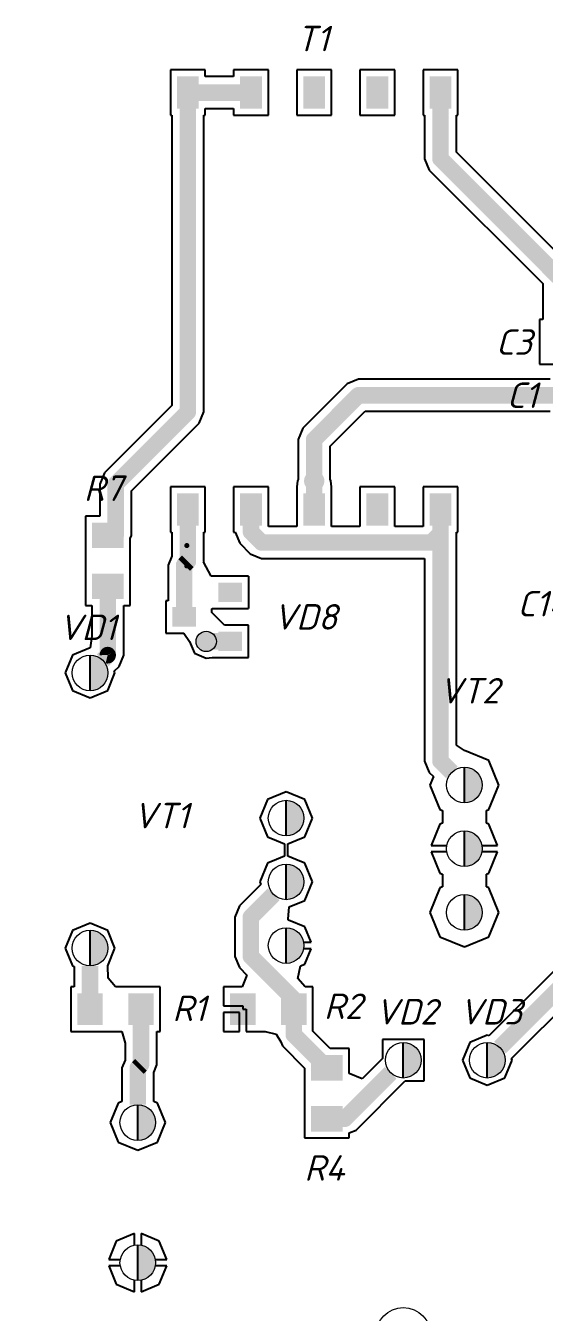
# Model space of a CAD drawing. Header units: millimetres. Extents: x -963 to 6509, y -1367 to 453.
# Drawn here: x 782.1 to 802.4, y 139.1 to 189.6 of the extents above; entities that cross this region are included whole.
import ezdxf

# ---------------------------------------------------------------- set-up
doc = ezdxf.new("R2010")
doc.units = ezdxf.units.MM
doc.header["$LTSCALE"] = 0.5
doc.layers.get('0').update_dxf_attribs({"lineweight": 60})
doc.layers.get('Defpoints').update_dxf_attribs({"color": 5})
doc.layers.add('2-штриховка', color=7, linetype='Continuous', true_color=0x00c7c7)
doc.layers.add('4-текст', color=7, linetype='Continuous', true_color=0x00ad00)
for name, color, linetype in [('3-размеры', 6, 'Continuous'), ('TopLayer', 1, 'Continuous'), ('TopOverlay', 2, 'Continuous'), ('TopPaste', 8, 'Continuous')]:
    doc.layers.add(name, color=color, linetype=linetype)
doc.layers.add('Для ПП', color=30, linetype='Continuous', lineweight=20)
doc.styles.get("Standard").update_dxf_attribs({"font": 'isocpeui.ttf', "width": 0.9})
doc.dimstyles.new('Standart', dxfattribs={"dimtxt": 5, "dimasz": 5, "dimexe": 2, "dimexo": 0, "dimgap": 1, "dimtad": 1, "dimtoh": 1, "dimdec": 1, "dimtxsty": 'Standard', "dimcen": 2.5, "dimadec": 0, "dimazin": 0, "dimtfac": 1, "dimtdec": 1, "dimtmove": 0, "dimatfit": 3, "dimldrblk": 'DOTSMALL', "dimfxl": 1, "dimarcsym": 0})

# ---------------------------------------------------------------- blocks, each defined once
blk = doc.blocks.new('*D148')
at = {"layer": '3-размеры', "color": 0, "lineweight": -2, "transparency": 16777216}
for p, q in [((771.79497922706, 153.38757458), (771.79497922706, 117.3209780523684)), ((833.0574017870601, 133.9876083000002), (833.0574017870601, 117.3209780523684)), ((773.79497922706, 119.3209780523684), (831.0574017870601, 119.3209780523684))]:
    blk.add_line(p, q, dxfattribs=at)
at = {"layer": '3-размеры', "color": 0, "transparency": 16777216}
for points in [[(773.79497922706, 119.6543113857018), (773.79497922706, 118.9876447190351), (771.79497922706, 119.3209780523684)], [(831.0574017870601, 119.6543113857018), (831.0574017870601, 118.9876447190351), (833.0574017870601, 119.3209780523684)]]:
    blk.add_solid(points, dxfattribs=at)
at = {"layer": 'Defpoints', "color": 0, "transparency": 16777216}
for p in [(771.79497922706, 153.38757458), (833.0574017870601, 133.9876083000002), (833.0574017870601, 119.3209780523684)]:
    blk.add_point(p, dxfattribs=at)
at = {"layer": '3-размеры', "color": 0, "transparency": 16777216, "insert": (801.9080001862814, 121.5209780523684), "char_height": 2, "attachment_point": 5}
blk.add_mtext('61,3', dxfattribs=at)
blk = doc.blocks.new('_DotSmall')
at = {"color": 0, "linetype": 'ByBlock', "const_width": 0.5}
blk.add_lwpolyline([(-0.0625, 0, 1), (0.0625, 0, 1)], format="xyb", close=True, dxfattribs=at)

msp = doc.modelspace()

# ---------------------------------------------------------------- hatches: boundary and pattern name
at = {"layer": '2-штриховка'}
h = msp.add_hatch(color=256, dxfattribs=at)
h.dxf.hatch_style = 1
h.paths.add_polyline_path([(792.9975776270601, 171.72200578, 1), (793.79757762706, 171.72200578, 1)])
h = msp.add_hatch(color=256, dxfattribs=at)
h.dxf.hatch_style = 1
h.paths.add_polyline_path([(788.7557774683899, 165.4228057316311, 1), (789.5557774683898, 165.4228057316311, 1)])
h = msp.add_hatch(color=256, dxfattribs=at)
h.dxf.hatch_style = 1
h.paths.add_polyline_path([(784.595004253983, 164.8876037306851), (784.595004253983, 163.4876037306851, 0.4142135623730951), (785.295004253983, 164.1876037306851, 0.4142135623730951)])
h = msp.add_hatch(color=256, dxfattribs=at)
h.dxf.hatch_style = 1
h.paths.add_polyline_path([(799.2950004270601, 160.48756178), (799.2950004270601, 159.08756178, 0.4142135623730951), (799.9950004270602, 159.78756178, 0.4142135623730951)])
h = msp.add_hatch(color=256, dxfattribs=at)
h.dxf.hatch_style = 1
h.paths.add_polyline_path([(792.2949636270602, 159.18753898), (792.2949636270602, 157.78753898, 0.4142135623730951), (792.9949636270602, 158.48753898, 0.4142135623730951)])
h = msp.add_hatch(color=256, dxfattribs=at)
h.dxf.hatch_style = 1
h.paths.add_polyline_path([(799.2950004270601, 157.98759218), (799.2950004270601, 156.58759218, 0.4142135623730951), (799.9950004270602, 157.28759218, 0.4142135623730951)])
h = msp.add_hatch(color=256, dxfattribs=at)
h.dxf.hatch_style = 1
h.paths.add_polyline_path([(792.2949636270602, 156.68756938), (792.2949636270602, 155.28756938, 0.4142135623730951), (792.9949636270602, 155.98756938, 0.4142135623730951)])
h = msp.add_hatch(color=256, dxfattribs=at)
h.dxf.hatch_style = 1
h.paths.add_polyline_path([(799.2950004270601, 155.48757178), (799.2950004270601, 154.08757178, 0.4142135623730951), (799.9950004270602, 154.78757178, 0.4142135623730951)])
h = msp.add_hatch(color=256, dxfattribs=at)
h.dxf.hatch_style = 1
h.paths.add_polyline_path([(784.5950044270601, 154.08757458), (784.5950044270601, 152.68757458, 0.4142135623730951), (785.2950044270601, 153.38757458, 0.4142135623730951)])
h = msp.add_hatch(color=256, dxfattribs=at)
h.dxf.hatch_style = 1
h.paths.add_polyline_path([(792.2949636270602, 154.18754898), (792.2949636270602, 152.78754898, 0.4142135623730951), (792.9949636270602, 153.48754898, 0.4142135623730951)])
h = msp.add_hatch(color=256, dxfattribs=at)
h.dxf.hatch_style = 1
h.paths.add_polyline_path([(796.8950052270601, 149.6875833800001), (796.8950052270601, 148.2875833800001, 0.4142135623730951), (797.5950052270601, 148.9875833800001, 0.4142135623730951)])
h = msp.add_hatch(color=256, dxfattribs=at)
h.dxf.hatch_style = 1
h.paths.add_polyline_path([(800.19497322706, 149.68758338), (800.19497322706, 148.28758338, 0.4142135623730951), (800.8949732270601, 148.98758338, 0.4142135623730951)])
h = msp.add_hatch(color=256, dxfattribs=at)
h.dxf.hatch_style = 1
h.paths.add_polyline_path([(786.4699816270601, 147.23760098), (786.4699816270601, 145.83760098, 0.4142135623730951), (787.1699816270601, 146.53760098, 0.4142135623730951)])
h = msp.add_hatch(color=256, dxfattribs=at)
h.dxf.hatch_style = 1
h.paths.add_polyline_path([(786.4699816270601, 141.73758658), (786.4699816270601, 140.33758658, 0.4142135623730951), (787.1699816270601, 141.03758658, 0.4142135623730951)])

# ---------------------------------------------------------------- linework, layer by layer
at = {"layer": '4-текст'}
for p, q in [((784.595004253983, 163.4876037306851), (784.595004253983, 164.8876037306851)), ((799.2950004270601, 159.08756178), (799.2950004270601, 160.48756178)), ((792.2949636270602, 157.78753898), (792.2949636270602, 159.18753898)), ((799.2950004270601, 156.58759218), (799.2950004270601, 157.98759218)), ((792.2949636270602, 155.28756938), (792.2949636270602, 156.68756938)), ((799.2950004270601, 154.08757178), (799.2950004270601, 155.48757178)), ((784.5950044270601, 152.68757458), (784.5950044270601, 154.08757458)), ((792.2949636270602, 152.78754898), (792.2949636270602, 154.18754898)), ((796.8950052270601, 148.2875833800001), (796.8950052270601, 149.6875833800001)), ((800.19497322706, 148.28758338), (800.19497322706, 149.68758338)), ((786.4699816270601, 145.83760098), (786.4699816270601, 147.23760098)), ((786.4699816270601, 140.33758658), (786.4699816270601, 141.73758658))]:
    msp.add_line(p, q, dxfattribs=at)
at = {"layer": 'TopLayer'}
for p, q in [((789.1189755670601, 187.85659378), (787.7509772870601, 187.85659378)), ((787.7509772870601, 187.85659378), (787.7509772870601, 186.07859378)), ((789.1189755670601, 187.59430068), (789.1189755670601, 187.85659378)), ((791.5989807670601, 187.85659378), (790.2309824870601, 187.85659378)), ((790.2309824870601, 187.85659378), (790.2309824870601, 187.59430068)), ((791.5989807670601, 186.07859378), (791.5989807670601, 187.85659378)), ((794.0789859670601, 187.85659378), (792.7109876870601, 187.85659378)), ((792.7109876870601, 187.85659378), (792.7109876870601, 186.07859378)), ((794.0789859670601, 186.07859378), (794.0789859670601, 187.85659378)), ((796.5589911670601, 187.85659378), (795.1909928870601, 187.85659378)), ((795.1909928870601, 187.85659378), (795.1909928870601, 186.07859378)), ((796.5589911670601, 186.07859378), (796.5589911670601, 187.85659378)), ((799.0389963670601, 187.85659378), (797.6709980870602, 187.85659378)), ((797.6709980870602, 187.85659378), (797.6709980870602, 186.07859378)), ((799.0389963670601, 186.07859378), (799.0389963670601, 187.85659378)), ((790.2309824870601, 187.59430068), (789.1189755670601, 187.59430068)), ((789.1189755670601, 186.07859378), (789.1189755670601, 186.34088688)), ((789.1189755670601, 186.34088688), (790.2309824870601, 186.34088688)), ((790.2309824870601, 186.34088688), (790.2309824870601, 186.07859378)), ((787.7509772870601, 186.07859378), (787.8082695270601, 186.07859378)), ((787.8082695270601, 186.07859378), (787.8082695270601, 174.68979512)), ((789.0616833270601, 174.43020458), (789.0616833270601, 186.07859378)), ((789.0616833270601, 186.07859378), (789.1189755670601, 186.07859378)), ((790.2309824870601, 186.07859378), (791.5989807670601, 186.07859378)), ((792.7109876870601, 186.07859378), (794.0789859670601, 186.07859378)), ((795.1909928870601, 186.07859378), (796.5589911670601, 186.07859378)), ((797.6709980870602, 186.07859378), (797.7282903270601, 186.07859378)), ((797.7282903270601, 186.07859378), (797.7282903270601, 184.37120578)), ((798.9817041270601, 184.63079632), (798.9817041270601, 186.07859378)), ((798.9817041270601, 186.07859378), (799.0389963670601, 186.07859378)), ((797.7282903270601, 184.37120578), (797.9118485070601, 183.92805706)), ((803.4381163470601, 180.1743841), (798.9817041270601, 184.63079632)), ((797.9118485070601, 183.92805706), (802.3682607270601, 179.47164484)), ((802.3682607270601, 179.47164484), (802.3682607270601, 178.0665778)), ((802.3682607270601, 178.0665778), (802.2409686270602, 178.0665778)), ((802.2409686270602, 178.0665778), (802.2409686270602, 176.30857776)), ((802.2409686270602, 176.30857776), (803.7409630870601, 176.30857776)), ((794.6918397070601, 175.5307561), (792.9518381070601, 173.7907545)), ((795.1349884270602, 175.71431428), (794.6918397070601, 175.5307561)), ((802.6584684270601, 175.71431428), (795.1349884270602, 175.71431428)), ((787.8082695270601, 174.68979512), (785.1566289070602, 172.0381545)), ((788.8781251470601, 173.98705586), (789.0616833270601, 174.43020458)), ((794.0216937270601, 173.08801524), (795.39457896706, 174.46090048)), ((795.39457896706, 174.46090048), (802.6584684270601, 174.46090048)), ((786.2264845270602, 171.33541524), (788.8781251470601, 173.98705586)), ((792.9518381070601, 173.7907545), (792.7682799270601, 173.34760578)), ((792.7682799270601, 173.34760578), (792.7682799270601, 171.78107094)), ((794.0216937270601, 171.79358044), (794.0216937270601, 173.08801524)), ((785.1566289070602, 172.0381545), (784.9730707270602, 171.59500578)), ((792.7438095670601, 171.72200832), (792.7109800670602, 171.4966011)), ((792.7682799270601, 171.78107094), (792.7438095670601, 171.72200832)), ((794.0513456870601, 171.72200832), (794.0216937270601, 171.79358044)), ((794.0789935870602, 171.4966011), (794.0513456870601, 171.72200832)), ((784.9730707270602, 171.59500578), (784.9730707270602, 170.34159198)), ((786.2264845270602, 169.58759298), (786.2264845270602, 171.33541524)), ((789.1189755670601, 171.49660618), (787.7509772870601, 171.49660618)), ((787.7509772870601, 171.49660618), (787.7509772870601, 169.71860618)), ((789.1189755670601, 169.71860618), (789.1189755670601, 171.49660618)), ((791.5989807670601, 171.49660618), (790.2309824870601, 171.49660618)), ((790.2309824870601, 171.49660618), (790.2309824870601, 169.71860618)), ((791.5989807670601, 169.93571268), (791.5989807670601, 171.49660618)), ((792.7109800670602, 171.4966011), (792.7109876870601, 171.4966011)), ((792.7109876870601, 171.4966011), (792.7109876870601, 169.93571268)), ((794.0789859670601, 169.93571268), (794.0789859670601, 171.4966011)), ((794.0789859670601, 171.4966011), (794.0789935870602, 171.4966011)), ((796.5589911670601, 171.49660618), (795.1909928870601, 171.49660618)), ((795.1909928870601, 171.49660618), (795.1909928870601, 169.93571268)), ((796.5589911670601, 169.93571268), (796.5589911670601, 171.49660618)), ((799.0389963670601, 171.49660618), (797.6709980870602, 171.49660618)), ((797.6709980870602, 171.49660618), (797.6709980870602, 169.93571268)), ((799.0389963670601, 169.71860618), (799.0389963670601, 171.49660618)), ((784.9730707270602, 170.34159198), (784.4159776070601, 170.34159198)), ((784.4159776070601, 170.34159198), (784.4159776070601, 168.84159752)), ((787.7509772870601, 169.71860618), (787.8082695270601, 169.71860618)), ((787.8082695270601, 169.71860618), (787.8082695270601, 168.77370586)), ((789.0616833270601, 168.56651298), (789.0616833270601, 169.71860618)), ((789.0616833270601, 169.71860618), (789.1189755670601, 169.71860618)), ((790.2309824870601, 169.71860618), (790.2894736070601, 169.71860618)), ((790.2894736070601, 169.71860618), (790.4718329070602, 169.27835306)), ((792.7109876870601, 169.93571268), (791.5989807670601, 169.93571268)), ((795.1909928870601, 169.93571268), (794.0789859670601, 169.93571268)), ((797.6709980870602, 169.93571268), (796.5589911670601, 169.93571268)), ((798.9817041270601, 169.66902538), (798.9817041270601, 169.71860618)), ((798.9817041270601, 169.71860618), (799.0389963670601, 169.71860618)), ((786.1739776470602, 169.4608292), (786.2264845270602, 169.58759298)), ((786.1739776470602, 168.84159752), (786.1739776470602, 169.4608292)), ((790.4718329070602, 169.27835306), (790.8843289070602, 168.86585706)), ((798.9817041270601, 161.35422108), (798.9817041270601, 169.66902538)), ((784.4159776070601, 168.84159752), (784.4159750670601, 168.83359398)), ((784.4159750670601, 168.83359398), (784.4159750670601, 168.34159598)), ((786.1739801870601, 168.83359398), (786.1739776470602, 168.84159752)), ((786.1739801870601, 168.34159598), (786.1739801870601, 168.83359398)), ((787.8082695270601, 168.77370586), (787.6617623270602, 168.42000578)), ((790.8843289070602, 168.86585706), (791.3274776270601, 168.68229888)), ((791.3274776270601, 168.68229888), (797.7282903270601, 168.68229888)), ((797.7282903270601, 168.68229888), (797.7282903270601, 160.72756498)), ((784.4159750670601, 168.34159598), (784.4159776070601, 168.33359244)), ((784.4159776070601, 168.33359244), (784.4159776070601, 166.83359798)), ((786.1739776470602, 168.33359244), (786.1739801870601, 168.34159598)), ((786.1739776470602, 166.83359798), (786.1739776470602, 168.33359244)), ((787.6617623270602, 168.42000578), (787.6617623270602, 167.0235976)), ((789.0520745070602, 168.54331516), (789.0616833270601, 168.56651298)), ((789.3454089470602, 167.98976534), (789.0520745070602, 168.54331516)), ((789.3839712270601, 167.98356774), (789.3454089470602, 167.98976534)), ((789.4151776670601, 167.9835652), (789.3839712270601, 167.98356774)), ((790.8189696270601, 167.9835652), (789.4151776670601, 167.9835652)), ((790.8189696270601, 167.9835652), (790.8189696270601, 166.71156876)), ((784.4159776070601, 166.83359798), (784.6682707270601, 166.83359798)), ((784.6682707270601, 166.83359798), (784.6682707270601, 165.62802508)), ((785.9216845270602, 164.88757698), (785.9216845270602, 166.83359798)), ((785.9216845270602, 166.83359798), (786.1739776470602, 166.83359798)), ((787.6617623270602, 167.0235976), (787.5709700270601, 167.0235976)), ((787.5709700270601, 167.0235976), (787.5709700270601, 165.75160116)), ((789.3749034270601, 166.70449994), (789.3839712270601, 166.71156622)), ((789.3749034270601, 166.55982408), (789.3749034270601, 166.70449994)), ((789.3839712270601, 166.71156622), (789.5059699670602, 166.71156876)), ((789.5059699670602, 166.71156876), (790.8189696270601, 166.71156876)), ((789.8719763470601, 166.0635792), (789.3749034270601, 166.55982408)), ((787.5709700270601, 165.75160116), (788.2823198870601, 165.75160116)), ((788.2823198870601, 165.75160116), (788.5020146470602, 165.42280324)), ((790.8189696270601, 166.0635792), (789.8719763470601, 166.0635792)), ((790.8189696270601, 164.79158276), (790.8189696270601, 166.0635792)), ((784.5950018870601, 165.16608544), (783.9031135070601, 164.8794947)), ((784.6682707270601, 165.62802508), (784.5950018870601, 165.16608544)), ((788.5020146470602, 165.42280324), (788.6934976270601, 164.96052578)), ((783.9031135070601, 164.8794947), (783.6165227670601, 164.18760378)), ((785.7381263470601, 164.44442826), (785.9216845270602, 164.88757698)), ((788.6934976270601, 164.96052578), (789.1557776270602, 164.76904026)), ((789.1557776270602, 164.76904026), (789.3839737670602, 164.79157768)), ((789.3839737670602, 164.79157768), (789.3839763070602, 164.79158276)), ((789.3839763070602, 164.79158276), (790.8189696270601, 164.79158276)), ((783.6165227670601, 164.18760378), (783.9031135070601, 163.49571286)), ((785.2868953470601, 163.49571286), (785.5734860870601, 164.18760378)), ((785.5464858870602, 164.2527878), (785.7381263470601, 164.44442826)), ((785.5734860870601, 164.18760378), (785.5464858870602, 164.2527878)), ((783.9031135070601, 163.49571286), (784.5950044270602, 163.20912212)), ((784.5950044270602, 163.20912212), (785.2868953470601, 163.49571286)), ((799.2950029670601, 161.1448819), (798.9817041270601, 161.35422108)), ((800.2547699070601, 160.74733126), (799.2950029670601, 161.1448819)), ((797.7282903270601, 160.72756498), (797.9118485070601, 160.28441626)), ((800.6523205470602, 159.78756178), (800.2547699070601, 160.74733126)), ((797.9118485070601, 160.28441626), (798.0756404070602, 160.12062436)), ((798.0756404070602, 160.12062436), (797.9376803070601, 159.78756178)), ((797.9376803070601, 159.78756178), (798.3352309470602, 158.8277923)), ((800.2547699070601, 158.8277923), (800.6523205470602, 159.78756178)), ((791.5648050670601, 159.21774834), (791.2623621870601, 158.48758978)), ((792.2949636270602, 159.52019122), (791.5648050670601, 159.21774834)), ((793.0251221870601, 159.21774834), (792.2949636270602, 159.52019122)), ((793.3275650670602, 158.48758978), (793.0251221870601, 159.21774834)), ((798.3352309470602, 158.8277923), (798.4323199070601, 158.78757648)), ((798.4323199070601, 158.78757648), (798.4323199070601, 158.28757748)), ((800.1576809470602, 158.78757648), (800.2547699070601, 158.8277923)), ((800.1576809470602, 158.28757748), (800.1576809470602, 158.78757648)), ((791.2623621870601, 158.48758978), (791.5648050670601, 157.75743122)), ((793.0251221870601, 157.75743122), (793.3275650670602, 158.48758978)), ((798.3352309470602, 158.24736166), (797.9902862470601, 157.41459472)), ((798.4323199070601, 158.28757748), (798.3352309470602, 158.24736166)), ((800.2547699070601, 158.24736166), (800.1576809470602, 158.28757748)), ((800.5997146070602, 157.41459472), (800.2547699070601, 158.24736166)), ((791.5648050670601, 157.75743122), (791.9144843270601, 157.61258772)), ((791.9144843270601, 157.61258772), (792.2294824270601, 157.48210792)), ((792.3604448270602, 157.48210792), (792.6754378470602, 157.61258772)), ((792.6754378470602, 157.61258772), (793.0251221870601, 157.75743122)), ((792.2294824270601, 157.48210792), (792.2294824270601, 156.99305124)), ((792.3604448270602, 156.99305124), (792.3604448270602, 157.48210792)), ((798.6066170708162, 157.16059472), (797.9902837070601, 157.16059472)), ((797.9902837070601, 157.16059472), (798.3352309470602, 156.3278227)), ((797.9902862470601, 157.41459472), (798.6066180080272, 157.41459472)), ((799.983382846093, 157.41459472), (800.5997146070602, 157.41459472)), ((800.5997171470601, 157.16059472), (799.983383783304, 157.16059472)), ((800.2547699070601, 156.3278227), (800.5997171470601, 157.16059472)), ((791.5648050670601, 156.71772794), (791.2623621870601, 155.98756938)), ((791.9144894070602, 156.86257144), (791.5648050670601, 156.71772794)), ((792.2294824270601, 156.99305124), (791.9144894070602, 156.86257144)), ((792.6754429270601, 156.86257144), (792.3604448270602, 156.99305124)), ((793.0251221870601, 156.71772794), (792.6754429270601, 156.86257144)), ((793.3275650670602, 155.98756938), (793.0251221870601, 156.71772794)), ((798.3352309470602, 156.3278227), (798.4323808670601, 156.28758148)), ((798.4323808670601, 156.28758148), (798.4323808670601, 155.78758248)), ((800.1576199870601, 156.28758148), (800.2547699070601, 156.3278227)), ((800.1576199870601, 155.78758248), (800.1576199870601, 156.28758148)), ((791.3052145270601, 155.88411772), (790.4652289070601, 155.0441321)), ((791.2623621870601, 155.98756938), (791.3052145270601, 155.88411772)), ((793.0251221870601, 155.25741082), (793.3275650670602, 155.98756938)), ((798.3352309470602, 155.74734126), (797.9376803070601, 154.78757178)), ((798.4323808670601, 155.78758248), (798.3352309470602, 155.74734126)), ((800.2547699070601, 155.74734126), (800.1576199870601, 155.78758248)), ((800.6523205470602, 154.78757178), (800.2547699070601, 155.74734126)), ((790.4652289070601, 155.0441321), (790.2816707270601, 154.60098338)), ((792.4077853470601, 155.0017014), (793.0251221870601, 155.25741082)), ((790.2816707270601, 154.60098338), (790.2816707270601, 153.06321658)), ((792.3686744270601, 154.52020122), (792.4077853470601, 155.0017014)), ((797.9376803070601, 154.78757178), (798.3352309470602, 153.8278023)), ((800.2547699070601, 153.8278023), (800.6523205470602, 154.78757178)), ((783.9031135070601, 154.0794655), (783.6165227670601, 153.38757458)), ((784.5950044270602, 154.36605624), (783.9031135070601, 154.0794655)), ((785.2868953470601, 154.0794655), (784.5950044270602, 154.36605624)), ((785.5734860870601, 153.38757458), (785.2868953470601, 154.0794655)), ((792.3840846070601, 154.48328486), (792.3686744270601, 154.52020122)), ((793.0251221870601, 154.21775834), (792.3840846070601, 154.48328486)), ((793.2749540470601, 153.61461248), (793.0251221870601, 154.21775834)), ((792.9833347965376, 153.61461248), (793.2749540470601, 153.61461248)), ((798.3352309470602, 153.8278023), (799.2950004270601, 153.43025166)), ((799.2950004270601, 153.43025166), (800.2547699070601, 153.8278023)), ((783.6165227670601, 153.38757458), (783.9031135070601, 152.69568366)), ((785.2868953470601, 152.6956862), (785.5734860870601, 153.38757458)), ((790.2816707270601, 153.06321658), (790.4652289070601, 152.62006786)), ((793.2749642070602, 153.36061248), (792.9833582268121, 153.36061248)), ((793.0251221870601, 152.75744122), (793.2749642070602, 153.36061248)), ((783.9031135070601, 152.69568366), (783.9682975270601, 152.66868346)), ((783.9682975270601, 152.66868346), (783.9682975270601, 152.1641277)), ((785.3119549870602, 152.20674382), (785.2868953470601, 152.6956862)), ((790.4652289070601, 152.62006786), (790.7567777270601, 152.32851904)), ((792.7507259870602, 152.19687338), (792.8572789870601, 152.68791888)), ((792.8572789870601, 152.68791888), (793.0251221870601, 152.75744122)), ((802.9518181070601, 152.6307257), (800.2601572470602, 149.93906484)), ((783.9682975270601, 152.1641277), (783.9682467270601, 152.16400578)), ((783.9682467270601, 152.16400578), (783.9682467270601, 151.8665794)), ((785.5984923870601, 151.86658194), (785.3119549870602, 152.20674382)), ((790.7567777270601, 152.32851904), (790.56543444706, 151.8665794)), ((793.0433568470602, 151.8665794), (792.7507259870602, 152.19687338)), ((783.9682467270601, 151.8665794), (783.8409546270601, 151.8665794)), ((783.8409546270601, 151.8665794), (783.8409546270601, 150.10857936)), ((785.8410014270602, 151.86658194), (785.5984923870601, 151.86658194)), ((785.8489541670601, 151.8665794), (785.8410014270602, 151.86658194)), ((787.3489994270601, 151.8665794), (785.8489541670601, 151.8665794)), ((787.3489994270601, 150.10857936), (787.3489994270601, 151.8665794)), ((790.56543444706, 151.8665794), (789.8409934270601, 151.8665794)), ((789.8409934270601, 151.8665794), (789.8409934270601, 151.11457938)), ((793.3489874270601, 151.8665794), (793.0433568470602, 151.8665794)), ((793.3489874270601, 150.11987982), (793.3489874270601, 151.8665794)), ((801.1464546870601, 149.0527674), (803.6545573670602, 151.56087008)), ((789.8409934270601, 151.11457938), (790.5949924270601, 151.11457938)), ((790.5949924270601, 151.11457938), (790.5949924270601, 150.98757938)), ((790.4679924270602, 150.86057938), (789.8409934270601, 150.86057938)), ((789.8409934270601, 150.86057938), (789.8409934270601, 150.10857936)), ((790.4679924270602, 150.10857936), (790.4679924270602, 150.86057938)), ((790.5949924270601, 150.98757938), (790.7219924270602, 150.98757938)), ((790.7219924270602, 150.98757938), (790.7219924270602, 150.10857936)), ((783.8409546270601, 150.10857936), (785.3409998870601, 150.10857936)), ((785.3409998870601, 150.10857936), (785.3489526270602, 150.10857682)), ((785.3489526270602, 150.10857682), (785.8409988870601, 150.10857682)), ((785.8409988870601, 150.10857682), (785.9682935270602, 149.65799098)), ((787.2217073270601, 148.80922458), (787.2217073270601, 150.10857936)), ((787.2217073270601, 150.10857936), (787.3489994270601, 150.10857936)), ((789.8409934270601, 150.10857936), (790.4679924270602, 150.10857936)), ((790.7219924270602, 150.10857936), (791.3489888870602, 150.10857936)), ((791.3489888870602, 150.10857936), (791.3489888870602, 150.10857428)), ((791.3489888870602, 150.10857428), (791.4682901470601, 150.10857428)), ((791.4682901470601, 150.10857428), (791.9052107870601, 150.0028417)), ((791.9052107870601, 150.0028417), (792.0836381670601, 149.70908562)), ((794.0272588670601, 149.44160838), (793.3489874270601, 150.11987982)), ((785.9682935270602, 149.65799098), (785.9682935270602, 148.9860289)), ((792.0836381670601, 149.70908562), (792.1518397070602, 149.54443266)), ((792.1518397070602, 149.54443266), (793.0159604070601, 148.68031196)), ((797.7090041070602, 149.80158226), (796.0810063470601, 149.80158226)), ((796.0810063470601, 149.80158226), (796.0810063470601, 149.05988194)), ((797.7090041070602, 148.1735845), (797.7090041070602, 149.80158226)), ((799.5030823070601, 149.6794743), (799.2164915670602, 148.98758338)), ((800.1949732270601, 149.96606504), (799.5030823070601, 149.6794743)), ((800.2601572470602, 149.93906484), (800.1949732270601, 149.96606504)), ((785.9682935270602, 148.9860289), (785.8432747270601, 148.68420578)), ((794.7739604470602, 149.44160838), (794.0272588670601, 149.44160838)), ((794.7739604470602, 148.4599441), (794.7739604470602, 149.44160838)), ((796.0810063470601, 149.05988194), (795.2739594470601, 148.25283504)), ((799.2164915670602, 148.98758338), (799.5030823070601, 148.29569246)), ((800.8868641470601, 148.29569246), (801.1734548870601, 148.98758338)), ((801.1734548870601, 148.98758338), (801.1464546870601, 149.0527674)), ((785.8432747270601, 148.68420578), (785.8432747270601, 147.36473166)), ((787.0966885270601, 148.50740146), (787.2217073270601, 148.80922458)), ((787.0966885270601, 147.36473166), (787.0966885270601, 148.50740146)), ((793.0159604070601, 148.68031196), (793.0159604070601, 147.94156312)), ((795.2739594470601, 148.25283504), (794.7739604470602, 148.4599441)), ((795.0381331470602, 146.24441386), (796.9673037870601, 148.1735845)), ((796.9673037870601, 148.1735845), (797.7090041070602, 148.1735845)), ((799.5030823070601, 148.29569246), (800.1949732270601, 148.00910172)), ((800.1949732270601, 148.00910172), (800.8868641470601, 148.29569246)), ((793.0159604070601, 147.94156312), (793.0159578670601, 147.93361038)), ((793.0159578670601, 147.93361038), (793.0159578670601, 147.44156158)), ((785.7015528870601, 147.30602972), (785.3832604070601, 146.53760098)), ((785.8432747270601, 147.36473166), (785.7015528870601, 147.30602972)), ((787.23841036706, 147.30602972), (787.0966885270601, 147.36473166)), ((787.5567028470601, 146.53760098), (787.23841036706, 147.30602972)), ((793.0159578670601, 147.44156158), (793.0159604070601, 147.43360884)), ((793.0159604070601, 147.43360884), (793.0159604070601, 145.93356358)), ((785.3832604070601, 146.53760098), (785.7015528870601, 145.76917224)), ((787.23841036706, 145.76917224), (787.5567028470601, 146.53760098)), ((794.7739604470602, 146.13499066), (795.0381331470602, 146.24441386)), ((794.7739604470602, 145.93356358), (794.7739604470602, 146.13499066)), ((785.7015528870601, 145.76917224), (786.4699816270601, 145.45087976)), ((786.4699816270601, 145.45087976), (787.23841036706, 145.76917224)), ((793.0159604070601, 145.93356358), (794.7739604470602, 145.93356358)), ((786.34298670706, 142.17994142), (785.62501760706, 141.8825506)), ((786.34298670706, 141.7259704048348), (786.3429663870601, 142.07169678)), ((786.34298670706, 141.7259704048348), (786.34298670706, 142.17994142)), ((786.59696638706, 142.07170948), (786.59696638706, 141.7259722791017)), ((787.3149456470601, 141.8825506), (786.5969867070601, 142.17993888)), ((786.5969867070601, 142.17993888), (786.5969867070601, 141.7259685304128)), ((785.62501760706, 141.8825506), (785.3276318670601, 141.16459674)), ((787.6123313870601, 141.16459674), (787.3149456470601, 141.8825506)), ((785.7815968650724, 140.91059674), (785.32762424706, 140.91059674)), ((785.32762424706, 140.91059674), (785.62501760706, 140.19262256)), ((785.3276318670601, 141.16459674), (785.7816006139163, 141.16459674)), ((785.7815968650724, 140.91059674), (785.43586126706, 140.91059674)), ((785.43586888706, 141.16459674), (785.7816006139163, 141.16459674)), ((787.1583626402038, 141.16459674), (787.50409436706, 141.16459674)), ((787.1583626402038, 141.16459674), (787.6123313870601, 141.16459674)), ((787.50410198706, 140.91059674), (787.1583663890477, 140.91059674)), ((787.6123390070601, 140.91059674), (787.1583663890477, 140.91059674)), ((787.3149456470601, 140.19262256), (787.6123390070601, 140.91059674)), ((785.62501760706, 140.19262256), (786.34298670706, 139.89523174)), ((786.3429663870601, 140.00347638), (786.34298670706, 140.3492027551652)), ((786.34298670706, 139.89523174), (786.34298670706, 140.3492027551652)), ((786.5969867070602, 140.3492046295872), (786.59696638706, 140.00346368)), ((786.5969867070601, 140.3492046295871), (786.5969867070601, 139.89523428)), ((786.5969867070601, 139.89523428), (787.3149456470601, 140.19262256))]:
    msp.add_line(p, q, dxfattribs=at)
at = {"layer": 'TopLayer', "const_width": 0.6500012399999999}
for points in [[(788.4349764270602, 186.96759378), (790.9149816270601, 186.96759378)], [(788.4349764270602, 174.43020458), (788.4349764270602, 186.96759378)], [(798.3549972270602, 184.37120578), (798.3549972270602, 186.96759378)], [(798.3549972270602, 184.37120578), (802.9949676270602, 179.73123538)], [(793.3949868270602, 173.34760578), (795.1349884270602, 175.08760738)], [(795.1349884270602, 175.08760738), (803.3949668270601, 175.08760738)], [(785.5997776270601, 171.59500578), (788.4349764270602, 174.43020458)], [(793.3949868270602, 171.71941498), (793.3949868270602, 173.34760578)], [(785.5997776270601, 169.58759298), (785.5997776270601, 171.59500578)], [(793.3949868270602, 171.71941498), (793.3975776270601, 171.72200578)], [(793.3949868270602, 170.60760618), (793.3949868270602, 171.71941498)], [(788.4349764270602, 168.56651298), (788.4349764270602, 170.60760618)], [(790.9149816270601, 169.72150178), (790.9149816270601, 170.60760618)], [(798.3549972270602, 169.66902538), (798.3549972270602, 170.60760618)], [(785.2949776270601, 169.58759298), (785.5997776270601, 169.58759298)], [(790.9149816270601, 169.72150178), (791.3274776270601, 169.30900578)], [(797.9949776270602, 169.30900578), (798.3549972270602, 169.66902538)], [(798.3549972270602, 160.72756498), (798.3549972270602, 169.66902538)], [(791.3274776270601, 169.30900578), (797.9949776270602, 169.30900578)], [(788.2884692270601, 168.42000578), (788.4349764270602, 168.56651298)], [(788.2884692270601, 166.38759938), (788.2884692270601, 168.42000578)], [(785.2949776270601, 164.88757698), (785.2949776270601, 167.58759698)], [(789.1557776270602, 165.42280578), (789.1605528270601, 165.42758098)], [(789.1605528270601, 165.42758098), (790.1014704270601, 165.42758098)], [(785.0899790445718, 164.6825784337575), (785.2949776270601, 164.88757698)], [(798.3549972270602, 160.72756498), (798.8000256802295, 160.2825365268306)], [(790.9083776270601, 154.60098338), (791.7999888802295, 155.4925946331694)], [(790.9083776270601, 153.06321658), (790.9083776270601, 154.60098338)], [(784.5950044270602, 152.16405658), (784.5950044270602, 152.68757458)], [(790.9083776270601, 153.06321658), (792.5949884270601, 151.37660578)], [(800.6899479738906, 149.4825581268305), (803.3949668270601, 152.18757698)], [(784.5949536270601, 152.16400578), (784.5950044270602, 152.16405658)], [(784.5949536270601, 150.98757938), (784.5949536270601, 152.16400578)], [(792.5949884270601, 150.98757938), (792.5949884270601, 151.37660578)], [(786.5950004270601, 148.80922458), (786.5950004270601, 150.98757938)], [(792.5949884270601, 149.98758138), (792.5949884270601, 150.98757938)], [(792.5949884270601, 149.98758138), (793.8949604270601, 148.68760938)], [(786.4699816270601, 148.68420578), (786.5950004270601, 148.80922458)], [(786.4699816270601, 147.23760098), (786.4699816270601, 148.68420578)], [(794.5949844270601, 146.68756258), (796.4000304802296, 148.4926086331694)], [(793.8949604270601, 146.68756258), (794.5949844270601, 146.68756258)]]:
    msp.add_lwpolyline(points, dxfattribs=at)
at = {"layer": 'TopLayer'}
for points, const_width in [([(788.2724773870601, 186.96759378, 1), (788.5974754670601, 186.96759378, 1)], 0.32500062), ([(788.2724773870601, 186.96759378, 1), (788.5974754670601, 186.96759378, 1)], 0.32500062), ([(790.7524825870602, 186.96759378, 1), (791.0774806670601, 186.96759378, 1)], 0.32500062), ([(798.1924981870601, 186.96759378, 1), (798.5174962670601, 186.96759378, 1)], 0.32500062), ([(798.1924981870601, 184.37120578, 1), (798.5174962670601, 184.37120578, 1)], 0.32500062), ([(798.1924981870601, 184.37120578, 1), (798.5174962670601, 184.37120578, 1)], 0.32500062), ([(794.9724893870601, 175.08760738, 1), (795.2974874670601, 175.08760738, 1)], 0.32500062), ([(794.9724893870601, 175.08760738, 1), (795.2974874670601, 175.08760738, 1)], 0.32500062), ([(788.2724773870601, 174.43020458, 1), (788.5974754670601, 174.43020458, 1)], 0.32500062), ([(788.2724773870601, 174.43020458, 1), (788.5974754670601, 174.43020458, 1)], 0.32500062), ([(793.2324877870601, 173.34760578, 1), (793.5574858670601, 173.34760578, 1)], 0.32500062), ([(793.2324877870601, 173.34760578, 1), (793.5574858670601, 173.34760578, 1)], 0.32500062), ([(785.4372785870602, 171.59500578, 1), (785.7622766670601, 171.59500578, 1)], 0.32500062), ([(785.4372785870602, 171.59500578, 1), (785.7622766670601, 171.59500578, 1)], 0.32500062), ([(793.22257670706, 171.72200578, 1), (793.5725785470601, 171.72200578, 1)], 0.3499993), ([(793.2324877870601, 171.71941498, 1), (793.5574858670601, 171.71941498, 1)], 0.32500062), ([(793.2324877870601, 171.71941498, 1), (793.5574858670601, 171.71941498, 1)], 0.32500062), ([(793.2324877870601, 171.71941498, 1), (793.5574858670601, 171.71941498, 1)], 0.32500062), ([(793.2350785870601, 171.72200578, 1), (793.5600766670601, 171.72200578, 1)], 0.32500062), ([(788.2724773870601, 170.60760618, 1), (788.5974754670601, 170.60760618, 1)], 0.32500062), ([(790.7524825870602, 170.60760618, 1), (791.0774806670601, 170.60760618, 1)], 0.32500062), ([(793.2324877870601, 170.60760618, 1), (793.5574858670601, 170.60760618, 1)], 0.32500062), ([(798.1924981870601, 170.60760618, 1), (798.5174962670601, 170.60760618, 1)], 0.32500062), ([(785.1324785870601, 169.58759298, 1), (785.4574766670602, 169.58759298, 1)], 0.32500062), ([(785.4372785870602, 169.58759298, 1), (785.7622766670601, 169.58759298, 1)], 0.32500062), ([(785.4372785870602, 169.58759298, 1), (785.7622766670601, 169.58759298, 1)], 0.32500062), ([(790.7524825870602, 169.72150178, 1), (791.0774806670601, 169.72150178, 1)], 0.32500062), ([(790.7524825870602, 169.72150178, 1), (791.0774806670601, 169.72150178, 1)], 0.32500062), ([(798.1924981870601, 169.66902538, 1), (798.5174962670601, 169.66902538, 1)], 0.32500062), ([(798.1924981870601, 169.66902538, 1), (798.5174962670601, 169.66902538, 1)], 0.32500062), ([(798.1924981870601, 169.66902538, 1), (798.5174962670601, 169.66902538, 1)], 0.32500062), ([(791.1649785870601, 169.30900578, 1), (791.4899766670601, 169.30900578, 1)], 0.32500062), ([(791.1649785870601, 169.30900578, 1), (791.4899766670601, 169.30900578, 1)], 0.32500062), ([(797.8324785870601, 169.30900578, 1), (798.1574766670601, 169.30900578, 1)], 0.32500062), ([(797.8324785870601, 169.30900578, 1), (798.1574766670601, 169.30900578, 1)], 0.32500062), ([(788.1259701870601, 168.42000578, 1), (788.4509682670601, 168.42000578, 1)], 0.32500062), ([(788.1259701870601, 168.42000578, 1), (788.4509682670601, 168.42000578, 1)], 0.32500062), ([(788.2724773870601, 168.56651298, 1), (788.5974754670601, 168.56651298, 1)], 0.32500062), ([(788.2724773870601, 168.56651298, 1), (788.5974754670601, 168.56651298, 1)], 0.32500062), ([(785.1324785870601, 167.58759698, 1), (785.4574766670602, 167.58759698, 1)], 0.32500062), ([(788.1259701870601, 166.38759938, 1), (788.4509682670601, 166.38759938, 1)], 0.32500062), ([(788.9807767070602, 165.42280578, 1), (789.3307785470602, 165.42280578, 1)], 0.3499993), ([(788.9932785870601, 165.42280578, 1), (789.3182766670601, 165.42280578, 1)], 0.32500062), ([(788.9980537870601, 165.42758098, 1), (789.3230518670601, 165.42758098, 1)], 0.32500062), ([(788.9980537870601, 165.42758098, 1), (789.3230518670601, 165.42758098, 1)], 0.32500062), ([(789.9389713870602, 165.42758098, 1), (790.2639694670601, 165.42758098, 1)], 0.32500062), ([(798.1924981870601, 160.72756498, 1), (798.5174962670601, 160.72756498, 1)], 0.32500062), ([(798.1924981870601, 160.72756498, 1), (798.5174962670601, 160.72756498, 1)], 0.32500062), ([(790.7458785870601, 154.60098338, 1), (791.0708766670601, 154.60098338, 1)], 0.32500062), ([(790.7458785870601, 154.60098338, 1), (791.0708766670601, 154.60098338, 1)], 0.32500062), ([(790.7458785870601, 153.06321658, 1), (791.0708766670601, 153.06321658, 1)], 0.32500062), ([(790.7458785870601, 153.06321658, 1), (791.0708766670601, 153.06321658, 1)], 0.32500062), ([(784.4324545870601, 152.16400578, 1), (784.7574526670602, 152.16400578, 1)], 0.32500062), ([(784.4324545870601, 152.16400578, 1), (784.7574526670602, 152.16400578, 1)], 0.32500062), ([(784.4325053870601, 152.16405658, 1), (784.7575034670601, 152.16405658, 1)], 0.32500062), ([(784.4325053870601, 152.16405658, 1), (784.7575034670601, 152.16405658, 1)], 0.32500062), ([(792.4324893870602, 151.37660578, 1), (792.7574874670601, 151.37660578, 1)], 0.32500062), ([(792.4324893870602, 151.37660578, 1), (792.7574874670601, 151.37660578, 1)], 0.32500062), ([(784.4324545870601, 150.98757938, 1), (784.7574526670602, 150.98757938, 1)], 0.32500062), ([(786.4325013870601, 150.98757938, 1), (786.7574994670601, 150.98757938, 1)], 0.32500062), ([(792.4324893870602, 150.98757938, 1), (792.7574874670601, 150.98757938, 1)], 0.32500062), ([(792.4324893870602, 150.98757938, 1), (792.7574874670601, 150.98757938, 1)], 0.32500062), ([(792.4324893870602, 149.98758138, 1), (792.7574874670601, 149.98758138, 1)], 0.32500062), ([(792.4324893870602, 149.98758138, 1), (792.7574874670601, 149.98758138, 1)], 0.32500062), ([(786.3074825870601, 148.68420578, 1), (786.6324806670601, 148.68420578, 1)], 0.32500062), ([(786.3074825870601, 148.68420578, 1), (786.6324806670601, 148.68420578, 1)], 0.32500062), ([(786.4325013870601, 148.80922458, 1), (786.7574994670601, 148.80922458, 1)], 0.32500062), ([(786.4325013870601, 148.80922458, 1), (786.7574994670601, 148.80922458, 1)], 0.32500062), ([(793.7324613870601, 148.68760938, 1), (794.0574594670601, 148.68760938, 1)], 0.32500062), ([(793.7324613870601, 146.68756258, 1), (794.0574594670601, 146.68756258, 1)], 0.32500062), ([(794.4324853870602, 146.68756258, 1), (794.7574834670601, 146.68756258, 1)], 0.32500062), ([(794.4324853870602, 146.68756258, 1), (794.7574834670601, 146.68756258, 1)], 0.32500062)]:
    msp.add_lwpolyline(points, format="xyb", close=True, dxfattribs=dict(at, const_width=const_width))
at = {"layer": 'TopLayer', "const_width": 0.32500062}
for points in [[(785.2447832797749, 164.7244348129504, 0.6222844196494515), (785.434624623828, 164.9467596417387, 0.86158673423784), (785.1324785870601, 164.88757698)], [(785.4574766670602, 164.88757698, 1), (785.1324785870601, 164.88757698)]]:
    msp.add_lwpolyline(points, format="xyb", dxfattribs=at)
at = {"layer": 'TopLayer'}
for points in [[(788.0049772870602, 186.33259378), (788.8649755670601, 186.33259378), (788.0049772870602, 187.60259378), (788.8649755670601, 187.60259378)], [(790.4849824870602, 186.33259378), (791.3449807670602, 186.33259378), (790.4849824870602, 187.60259378), (791.3449807670602, 187.60259378)], [(792.9649876870602, 186.33259378), (793.8249859670602, 186.33259378), (792.9649876870602, 187.60259378), (793.8249859670602, 187.60259378)], [(795.4449928870602, 186.33259378), (796.3049911670602, 186.33259378), (795.4449928870602, 187.60259378), (796.3049911670602, 187.60259378)], [(797.9249980870602, 186.33259378), (798.7849963670602, 186.33259378), (797.9249980870602, 187.60259378), (798.7849963670602, 187.60259378)], [(788.0049772870602, 169.97260618), (788.8649755670601, 169.97260618), (788.0049772870602, 171.24260618), (788.8649755670601, 171.24260618)], [(790.4849824870602, 169.97260618), (791.3449807670602, 169.97260618), (790.4849824870602, 171.24260618), (791.3449807670602, 171.24260618)], [(792.9649876870602, 169.97260618), (793.8249859670602, 169.97260618), (792.9649876870602, 171.24260618), (793.8249859670602, 171.24260618)], [(795.4449928870602, 169.97260618), (796.3049911670602, 169.97260618), (795.4449928870602, 171.24260618), (796.3049911670602, 171.24260618)], [(797.9249980870602, 169.97260618), (798.7849963670602, 169.97260618), (797.9249980870602, 171.24260618), (798.7849963670602, 171.24260618)], [(785.9199776470601, 169.08759398), (785.9199776470601, 170.08759198), (784.6699776070601, 169.08759398), (784.6699776070601, 170.08759198)], [(785.9199776470601, 167.08759798), (785.9199776470601, 168.08759598), (784.6699776070601, 167.08759798), (784.6699776070601, 168.08759598)], [(789.6379712270601, 167.7295652), (789.6379712270601, 166.96556876), (790.5649696270601, 167.7295652), (790.5649696270601, 166.96556876)], [(787.8249700270601, 166.7695976), (787.8249700270601, 166.00560116), (788.7519684270601, 166.7695976), (788.7519684270601, 166.00560116)], [(789.6379712270601, 165.8095792), (789.6379712270601, 165.04558276), (790.5649696270601, 165.8095792), (790.5649696270601, 165.04558276)], [(784.0949546270601, 150.36257936), (785.0949526270601, 150.36257936), (784.0949546270601, 151.6125794), (785.0949526270601, 151.6125794)], [(786.0950014270601, 150.36257936), (787.0949994270601, 150.36257936), (786.0950014270601, 151.6125794), (787.0949994270601, 151.6125794)], [(790.0949934270602, 150.36257936), (791.0949914270602, 150.36257936), (790.0949934270602, 151.6125794), (791.0949914270602, 151.6125794)], [(792.0949894270602, 150.36257936), (793.0949874270602, 150.36257936), (792.0949894270602, 151.6125794), (793.0949874270602, 151.6125794)], [(793.2699604070601, 149.18760838), (793.2699604070601, 148.18761038), (794.51996044706, 149.18760838), (794.51996044706, 148.18761038)], [(793.2699604070601, 147.18756158), (793.2699604070601, 146.18756358), (794.51996044706, 147.18756158), (794.51996044706, 146.18756358)]]:
    msp.add_solid(points, dxfattribs=at)
at = {"layer": 'TopOverlay', "const_width": 0.0999998}
for points in [[(788.3949765070602, 169.23760384, 1), (788.3949765070602, 169.13760404, 1)], [(788.3949765070602, 168.43760544, 1), (788.3949765070602, 168.33760564, 1)]]:
    msp.add_lwpolyline(points, format="xyb", close=True, dxfattribs=at)
at = {"layer": 'TopPaste'}
for points in [[(788.0049772870602, 186.33259378), (788.8649755670601, 186.33259378), (788.0049772870602, 187.60259378), (788.8649755670601, 187.60259378)], [(790.4849824870602, 186.33259378), (791.3449807670602, 186.33259378), (790.4849824870602, 187.60259378), (791.3449807670602, 187.60259378)], [(792.9649876870602, 186.33259378), (793.8249859670602, 186.33259378), (792.9649876870602, 187.60259378), (793.8249859670602, 187.60259378)], [(795.4449928870602, 186.33259378), (796.3049911670602, 186.33259378), (795.4449928870602, 187.60259378), (796.3049911670602, 187.60259378)], [(797.9249980870602, 186.33259378), (798.7849963670602, 186.33259378), (797.9249980870602, 187.60259378), (798.7849963670602, 187.60259378)], [(788.0049772870602, 169.97260618), (788.8649755670601, 169.97260618), (788.0049772870602, 171.24260618), (788.8649755670601, 171.24260618)], [(790.4849824870602, 169.97260618), (791.3449807670602, 169.97260618), (790.4849824870602, 171.24260618), (791.3449807670602, 171.24260618)], [(792.9649876870602, 169.97260618), (793.8249859670602, 169.97260618), (792.9649876870602, 171.24260618), (793.8249859670602, 171.24260618)], [(795.4449928870602, 169.97260618), (796.3049911670602, 169.97260618), (795.4449928870602, 171.24260618), (796.3049911670602, 171.24260618)], [(797.9249980870602, 169.97260618), (798.7849963670602, 169.97260618), (797.9249980870602, 171.24260618), (798.7849963670602, 171.24260618)], [(785.9199776470601, 169.08759398), (785.9199776470601, 170.08759198), (784.6699776070601, 169.08759398), (784.6699776070601, 170.08759198)], [(785.9199776470601, 167.08759798), (785.9199776470601, 168.08759598), (784.6699776070601, 167.08759798), (784.6699776070601, 168.08759598)], [(789.6379712270601, 167.7295652), (789.6379712270601, 166.96556876), (790.5649696270601, 167.7295652), (790.5649696270601, 166.96556876)], [(787.8249700270601, 166.7695976), (787.8249700270601, 166.00560116), (788.7519684270601, 166.7695976), (788.7519684270601, 166.00560116)], [(789.6379712270601, 165.8095792), (789.6379712270601, 165.04558276), (790.5649696270601, 165.8095792), (790.5649696270601, 165.04558276)], [(784.0949546270601, 150.36257936), (785.0949526270601, 150.36257936), (784.0949546270601, 151.6125794), (785.0949526270601, 151.6125794)], [(786.0950014270601, 150.36257936), (787.0949994270601, 150.36257936), (786.0950014270601, 151.6125794), (787.0949994270601, 151.6125794)], [(790.0949934270602, 150.36257936), (791.0949914270602, 150.36257936), (790.0949934270602, 151.6125794), (791.0949914270602, 151.6125794)], [(792.0949894270602, 150.36257936), (793.0949874270602, 150.36257936), (792.0949894270602, 151.6125794), (793.0949874270602, 151.6125794)], [(793.2699604070601, 149.18760838), (793.2699604070601, 148.18761038), (794.51996044706, 149.18760838), (794.51996044706, 148.18761038)], [(793.2699604070601, 147.18756158), (793.2699604070601, 146.18756358), (794.51996044706, 147.18756158), (794.51996044706, 146.18756358)]]:
    msp.add_solid(points, dxfattribs=at)
at = {"layer": 'Для ПП'}
for centre, radius in [((789.1557774683898, 165.4228057316311), 0.4), ((784.595004253983, 164.1876037306851), 0.7), ((784.595004253983, 164.1876037306851), 0.7), ((799.2950004270601, 159.78756178), 0.7), ((799.2950004270601, 159.78756178), 0.7), ((792.2949636270602, 158.48753898), 0.7), ((792.2949636270602, 158.48753898), 0.7), ((799.2950004270601, 157.28759218), 0.7), ((799.2950004270601, 157.28759218), 0.7), ((792.2949636270602, 155.98756938), 0.7), ((792.2949636270602, 155.98756938), 0.7), ((799.2950004270601, 154.78757178), 0.7), ((799.2950004270601, 154.78757178), 0.7), ((784.5950044270601, 153.38757458), 0.7), ((784.5950044270601, 153.38757458), 0.7), ((792.2949636270602, 153.48754898), 0.7), ((792.2949636270602, 153.48754898), 0.7), ((796.8950052270601, 148.9875833800001), 0.7), ((796.8950052270601, 148.9875833800001), 0.7), ((800.19497322706, 148.98758338), 0.7), ((800.19497322706, 148.98758338), 0.7), ((786.4699816270601, 146.53760098), 0.7), ((786.4699816270601, 146.53760098), 0.7), ((786.4699816270601, 141.03758658), 0.7), ((786.4699816270601, 141.03758658), 0.7), ((796.8950052270602, 138.18760498), 1.086721219999987)]:
    msp.add_circle(centre, radius, dxfattribs=at)

# ---------------------------------------------------------------- texts
at = {"layer": '4-текст'}
for s, p in [('T1', (792.6949780670601, 188.58760324)), ('C3', (800.529557336496, 176.6733807275172)), ('C1', (800.9548583394359, 174.5876033)), ('R7', (784.3489749470601, 170.93780364)), ('C14', (801.3735293317196, 166.4035389345117)), ('VD8', (791.7884749270602, 165.88760292)), ('VD1', (783.3644595785613, 165.4749691342262)), ('VT2', (798.2949770270601, 162.9876011)), ('VT1', (786.2949756270601, 158.08760328)), ('R1', (787.8267845596724, 150.5218231441753)), ('R2', (793.777639630584, 150.6048783744585)), ('VD2', (795.7949769470601, 150.38760344)), ('VD3', (799.0949754270601, 150.38760344)), ('R4', (793.0062859768482, 144.2576170833012))]:
    msp.add_text(s, height=1, dxfattribs=at).set_placement(p)

# ---------------------------------------------------------------- dimensions: what is measured, and where the dimension line sits
at = {"layer": '3-размеры'}
dim = msp.add_linear_dim(base=(833.0574017870601, 119.3209780523684), p1=(771.79497922706, 153.38757458), p2=(833.0574017870601, 133.9876083000002), dimstyle='Standart', override={"dimtxt": 2, "dimasz": 2}, dxfattribs=at)
dim.commit()
dim.dimension.update_dxf_attribs({"geometry": '*D148', "text_midpoint": (801.9080001862814, 119.3209780523684), "dimtype": 160})

doc.saveas('drawing.dxf')
